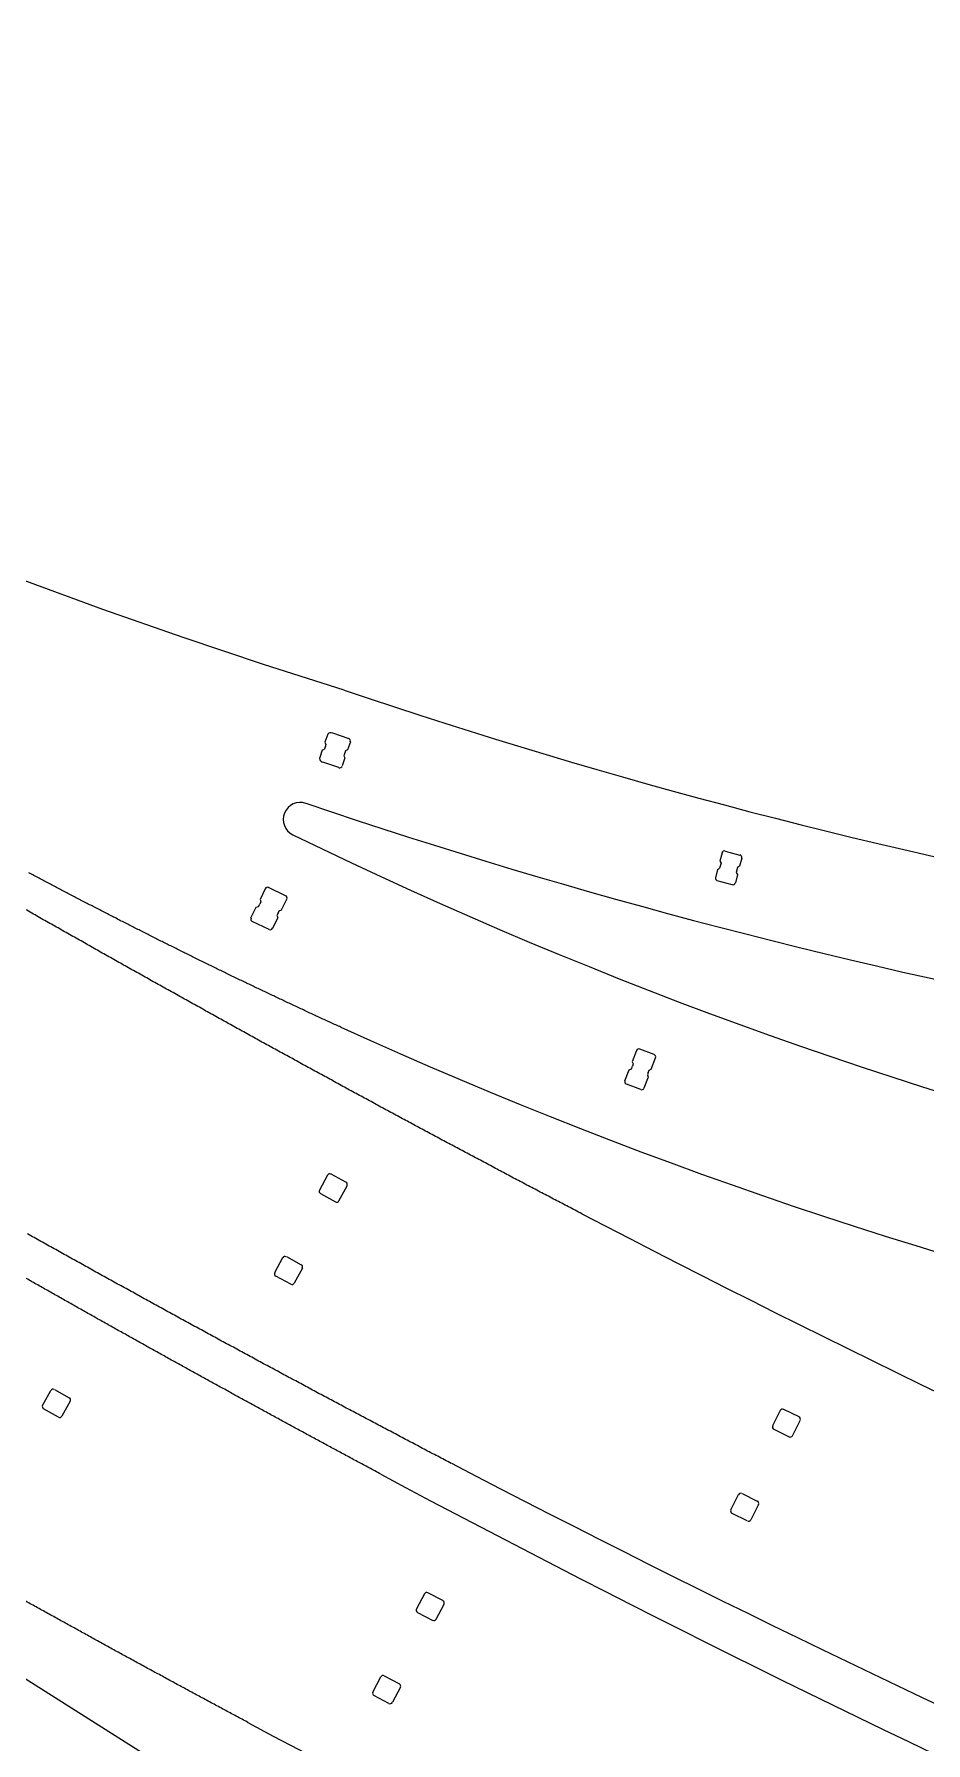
# Model space of a CAD drawing. Header units: inches. Extents: x 499362 to 502582, y 2541888 to 2545349.
# Drawn here: x 500914.5 to 500966.7, y 2543638.6 to 2543738.7 of the extents above; entities that cross this region are included whole.
import ezdxf

# ---------------------------------------------------------------- set-up
doc = ezdxf.new("R2010")
doc.units = ezdxf.units.IN
doc.layers.add('0-段落划分', color=2, linetype='Continuous')
doc.layers.add('桥-立柱', color=5, linetype='Continuous')

# ---------------------------------------------------------------- blocks, each defined once
blk = doc.blocks.new('A$C035667EC')
at = {"layer": '桥-立柱', "color": 1, "linetype": 'Continuous'}
for p, q in [((500931.68, 2543697.72), (500931.52, 2543697.25)), ((500931.97, 2543697.79), (500932.91, 2543697.47)), ((500931.36, 2543696.78), (500931.2, 2543696.3)), ((500931.36, 2543696.78), (500931.49, 2543696.84)), ((500931.58, 2543697.12), (500931.49, 2543696.84)), ((500931.52, 2543697.25), (500931.58, 2543697.12)), ((500932.72, 2543696.74), (500932.62, 2543696.46)), ((500932.85, 2543696.8), (500932.72, 2543696.74)), ((500933.01, 2543697.28), (500932.85, 2543696.8)), ((500932.34, 2543695.76), (500931.39, 2543696.08)), ((500932.69, 2543696.33), (500932.53, 2543695.86)), ((500932.62, 2543696.46), (500932.69, 2543696.33)), ((500928.02, 2543688.66), (500927.72, 2543688.03)), ((500929.21, 2543688.25), (500928.22, 2543688.73)), ((500927.5, 2543687.58), (500927.63, 2543687.63)), ((500927.63, 2543687.63), (500927.7, 2543687.76)), ((500927.76, 2543687.9), (500927.7, 2543687.76)), ((500927.72, 2543688.03), (500927.76, 2543687.9)), ((500928.98, 2543687.42), (500929.28, 2543688.05)), ((500927.19, 2543686.95), (500927.5, 2543687.58)), ((500928.25, 2543686.27), (500927.26, 2543686.75)), ((500928.76, 2543686.97), (500928.45, 2543686.34)), ((500928.78, 2543687.24), (500928.71, 2543687.1)), ((500928.71, 2543687.1), (500928.76, 2543686.97)), ((500928.78, 2543687.24), (500928.84, 2543687.37)), ((500928.84, 2543687.37), (500928.98, 2543687.42)), ((500949.76, 2543679.18), (500949.51, 2543678.53)), ((500950.8, 2543678.95), (500949.96, 2543679.27)), ((500950.63, 2543678.1), (500950.88, 2543678.75)), ((500949.08, 2543677.41), (500949.33, 2543678.06)), ((500949.33, 2543678.06), (500949.46, 2543678.12)), ((500949.46, 2543678.12), (500949.52, 2543678.26)), ((500949.51, 2543678.53), (500949.57, 2543678.4)), ((500949.57, 2543678.4), (500949.52, 2543678.26)), ((500950.45, 2543677.63), (500950.2, 2543676.98)), ((500950.45, 2543677.9), (500950.4, 2543677.76)), ((500950.4, 2543677.76), (500950.45, 2543677.63)), ((500950.45, 2543677.9), (500950.5, 2543678.04)), ((500950.5, 2543678.04), (500950.63, 2543678.1)), ((500950.01, 2543676.89), (500949.17, 2543677.21)), ((500931.67, 2543671.88), (500931.2, 2543671)), ((500932.75, 2543671.47), (500931.88, 2543671.94)), ((500931.26, 2543670.8), (500932.14, 2543670.32)), ((500932.34, 2543670.38), (500932.82, 2543671.26)), ((500928.58, 2543666.17), (500929.05, 2543667.05)), ((500929.26, 2543667.11), (500930.13, 2543666.63)), ((500929.52, 2543665.49), (500928.64, 2543665.96)), ((500930.2, 2543666.43), (500929.72, 2543665.55)), ((500914.98, 2543658.39), (500915.47, 2543659.26)), ((500915.68, 2543659.32), (500916.55, 2543658.83)), ((500916.61, 2543658.63), (500916.12, 2543657.76)), ((500915.91, 2543657.7), (500915.04, 2543658.19)), ((500958.18, 2543658.09), (500957.73, 2543657.19)), ((500959.28, 2543657.71), (500958.38, 2543658.15)), ((500957.8, 2543656.99), (500958.7, 2543656.55)), ((500958.9, 2543656.61), (500959.34, 2543657.51)), ((500955.29, 2543652.26), (500955.73, 2543653.16)), ((500955.94, 2543653.23), (500956.83, 2543652.78)), ((500956.9, 2543652.58), (500956.45, 2543651.69)), ((500956.25, 2543651.62), (500955.36, 2543652.06)), ((500937.35, 2543647.35), (500936.88, 2543646.46)), ((500938.43, 2543646.95), (500937.55, 2543647.41)), ((500938.03, 2543645.86), (500938.5, 2543646.74)), ((500936.94, 2543646.26), (500937.83, 2543645.79)), ((500934.99, 2543642.54), (500935.88, 2543642.08)), ((500934.33, 2543641.59), (500934.79, 2543642.48)), ((500935.94, 2543641.87), (500935.48, 2543640.99)), ((500935.27, 2543640.92), (500934.39, 2543641.39))]:
    blk.add_line(p, q, dxfattribs=at)
at = {"layer": '桥-立柱', "color": 1, "ltscale": 10}
for p, q in [((500954.77, 2543690.76), (500954.64, 2543690.28)), ((500954.95, 2543690.87), (500955.82, 2543690.64)), ((500954.51, 2543689.8), (500954.39, 2543689.31)), ((500954.51, 2543689.8), (500954.63, 2543689.87)), ((500954.71, 2543690.16), (500954.63, 2543689.87)), ((500954.64, 2543690.28), (500954.71, 2543690.16)), ((500955.68, 2543689.9), (500955.6, 2543689.61)), ((500955.6, 2543689.61), (500955.67, 2543689.49)), ((500955.8, 2543689.98), (500955.68, 2543689.9)), ((500955.93, 2543690.46), (500955.8, 2543689.98)), ((500955.36, 2543688.9), (500954.49, 2543689.13)), ((500955.67, 2543689.49), (500955.55, 2543689.01))]:
    blk.add_line(p, q, dxfattribs=at)
at = {"layer": '桥-立柱', "color": 1, "linetype": 'Continuous'}
for centre, radius, start, end in [((500931.87, 2543697.54), 0.264, 68.7843, 135.8723), ((500932.86, 2543697.32), 0.15, 341.3645, 71.3645), ((500931.46, 2543696.33), 0.264, 186.8568, 253.9448), ((500932.39, 2543695.9), 0.15, 251.3645, 341.3645), ((500928.16, 2543688.6), 0.15, 64.1921, 154.1921), ((500929.15, 2543688.12), 0.15, 334.1921, 64.1921), ((500927.33, 2543686.88), 0.15, 154.1921, 244.1921), ((500928.32, 2543686.41), 0.15, 244.1921, 334.1921), ((500949.9, 2543679.13), 0.15, 69.0242, 159.0242), ((500950.74, 2543678.81), 0.15, 339.0242, 69.0242), ((500949.22, 2543677.35), 0.15, 159.0242, 249.0242), ((500950.06, 2543677.03), 0.15, 249.0242, 339.0242), ((500931.8, 2543671.81), 0.15, 61.5484, 151.5484), ((500931.33, 2543670.93), 0.15, 151.5484, 241.5484), ((500932.68, 2543671.33), 0.15, 331.5484, 61.5484), ((500932.21, 2543670.45), 0.15, 241.5484, 331.5484), ((500929.18, 2543666.97), 0.15, 61.5484, 151.5484), ((500930.06, 2543666.5), 0.15, 331.5484, 61.5484), ((500928.71, 2543666.09), 0.15, 151.5484, 241.5484), ((500929.59, 2543665.62), 0.15, 241.5484, 331.5484), ((500915.6, 2543659.19), 0.15, 60.6962, 150.6962), ((500916.48, 2543658.7), 0.15, 330.6962, 60.6962), ((500915.12, 2543658.32), 0.15, 150.6962, 240.6962), ((500915.99, 2543657.83), 0.15, 240.6962, 330.6962), ((500958.31, 2543658.02), 0.15, 63.6143, 153.6143), ((500959.21, 2543657.58), 0.15, 333.6143, 63.6143), ((500957.87, 2543657.12), 0.15, 153.6143, 243.6143), ((500958.76, 2543656.68), 0.15, 243.6143, 333.6143), ((500955.87, 2543653.09), 0.15, 63.6143, 153.6143), ((500956.77, 2543652.65), 0.15, 333.6143, 63.6143), ((500955.42, 2543652.2), 0.15, 153.6143, 243.6143), ((500956.32, 2543651.75), 0.15, 243.6143, 333.6143), ((500937.48, 2543647.28), 0.15, 62.317, 152.317), ((500938.36, 2543646.81), 0.15, 332.317, 62.317), ((500937.01, 2543646.39), 0.15, 152.317, 242.317), ((500937.9, 2543645.93), 0.15, 242.317, 332.317), ((500934.92, 2543642.41), 0.15, 62.317, 152.317), ((500934.46, 2543641.52), 0.15, 152.317, 242.317), ((500935.81, 2543641.94), 0.15, 332.317, 62.317), ((500935.34, 2543641.06), 0.15, 242.317, 332.317)]:
    blk.add_arc(centre, radius, start, end, dxfattribs=at)
at = {"layer": '桥-立柱', "color": 1, "ltscale": 10}
for centre, start, end in [((500954.91, 2543690.73), 75.2933, 165.2933), ((500955.78, 2543690.5), 345.2933, 75.2933), ((500954.53, 2543689.28), 165.2933, 255.2933), ((500955.4, 2543689.05), 255.2933, 345.2933)]:
    blk.add_arc(centre, 0.15, start, end, dxfattribs=at)
blk = doc.blocks.new('A$C3A006F90')
at = {"layer": '0-段落划分', "color": 2, "flags": 128}
blk.add_lwpolyline([(500932.65, 2543700.3), (500927.92, 2543701.81), (500923.21, 2543703.39), (500918.52, 2543705.03), (500913.85, 2543706.75), (500909.21, 2543708.53), (500904.59, 2543710.38), (500899.99, 2543712.29), (500895.42, 2543714.27), (500890.87, 2543716.3), (500886.34, 2543718.39), (500881.83, 2543720.53), (500877.35, 2543722.72)], dxfattribs=at)
for points in [[(500946.56, 2543669.62, 0.000137), (500946.17, 2543669.82, 0.000135), (500945.78, 2543670.03, 0.000134), (500945.39, 2543670.23, 0.000133), (500945, 2543670.43, 0.000133), (500944.61, 2543670.64, 0.000132), (500944.22, 2543670.84, 0.000131), (500943.83, 2543671.05, 0.00013), (500943.44, 2543671.25, 0.00013), (500943.05, 2543671.46, 0.000129), (500942.66, 2543671.66, 0.000128), (500942.27, 2543671.87, 0.000128), (500941.88, 2543672.08, 0.000127), (500941.5, 2543672.28, 0.000126), (500941.11, 2543672.49, 0.000125), (500940.72, 2543672.7, 0.000125), (500940.33, 2543672.9, 0.000124), (500939.94, 2543673.11, 0.000124), (500939.55, 2543673.32, 0.000125), (500939.16, 2543673.53, 0.000124), (500938.77, 2543673.73, 0.000123), (500938.38, 2543673.94, 0.000122), (500938, 2543674.15, 0.000122), (500937.61, 2543674.36, 0.000121), (500937.22, 2543674.57, 0.00012), (500936.83, 2543674.78, 0.000119), (500936.44, 2543674.99, 0.000118), (500936.06, 2543675.19, 0.000118), (500935.67, 2543675.4, 0.000117), (500935.28, 2543675.61, 0.000116), (500934.89, 2543675.82, 0.000115), (500934.51, 2543676.03, 0.000115), (500934.12, 2543676.24, 0.000114), (500933.73, 2543676.45, 0.000113), (500933.34, 2543676.66, 0.000112), (500932.96, 2543676.87, 0.000111), (500932.57, 2543677.08, 0.000111), (500932.18, 2543677.3, 0.00011), (500931.8, 2543677.51, 0.000109), (500931.41, 2543677.72, 0.000108), (500931.02, 2543677.93, 0.000108), (500930.64, 2543678.14, 0.000107), (500930.25, 2543678.35, 0.000106), (500929.86, 2543678.57, 0.000105), (500929.48, 2543678.78, 0.000105), (500929.09, 2543678.99, 0.000104), (500928.7, 2543679.2, 0.000103), (500928.32, 2543679.42, 0.000102), (500927.93, 2543679.63, 0.000101), (500927.54, 2543679.84, 0.000101), (500927.16, 2543680.05, 0.0001), (500926.77, 2543680.27, 0.000099), (500926.39, 2543680.48, 0.000098), (500926, 2543680.7, 0.000098), (500925.61, 2543680.91, 0.000097), (500925.23, 2543681.12, 0.000096), (500924.84, 2543681.34, 0.000095), (500924.46, 2543681.55, 0.000095), (500924.07, 2543681.77, 0.000094), (500923.69, 2543681.98, 0.000093), (500923.3, 2543682.2, 0.000092), (500922.92, 2543682.41, 0.000091), (500922.53, 2543682.63, 0.000091), (500922.14, 2543682.84, 0.00009), (500921.76, 2543683.06, 0.000089), (500921.37, 2543683.27, 0.000088), (500920.99, 2543683.49, 0.000088), (500920.6, 2543683.71, 0.000087), (500920.22, 2543683.92, 0.000086), (500919.83, 2543684.14, 0.000085), (500919.45, 2543684.35, 0.000084), (500919.06, 2543684.57, 0.000084), (500918.68, 2543684.79, 0.000083), (500918.29, 2543685, 0.000082), (500917.91, 2543685.22, 0.000081), (500917.53, 2543685.44, 0.000081), (500917.14, 2543685.66, 0.00008), (500916.76, 2543685.87, 0.000079), (500916.37, 2543686.09, 0.000078), (500915.99, 2543686.31, 0.000078), (500915.6, 2543686.53, 0.000077), (500915.22, 2543686.74, 0.000076), (500914.83, 2543686.96, 0.000075), (500914.45, 2543687.18, 0.000074), (500914.06, 2543687.4, 0.000074), (500913.68, 2543687.62, 0.000073)], [(500932.46, 2543680.55, 0.000298), (500932.15, 2543680.68, 0.000297), (500931.85, 2543680.82, 0.000296), (500931.55, 2543680.96, 0.000294), (500931.24, 2543681.1, 0.000292), (500930.94, 2543681.24, 0.000291), (500930.64, 2543681.38, 0.000289), (500930.33, 2543681.53, 0.000287), (500930.03, 2543681.67, 0.000286), (500929.73, 2543681.81, 0.000284), (500929.42, 2543681.95, 0.000282), (500929.12, 2543682.09, 0.00028), (500928.82, 2543682.24, 0.000279), (500928.52, 2543682.38, 0.000277), (500928.21, 2543682.52, 0.000275), (500927.91, 2543682.67, 0.000274), (500927.61, 2543682.81, 0.000272), (500927.31, 2543682.95, 0.00027), (500927.01, 2543683.1, 0.000269), (500926.71, 2543683.24, 0.000267), (500926.4, 2543683.39, 0.000265), (500926.1, 2543683.53, 0.000264), (500925.8, 2543683.68, 0.000262), (500925.5, 2543683.83, 0.00026), (500925.2, 2543683.97, 0.000259), (500924.9, 2543684.12, 0.000257), (500924.6, 2543684.27, 0.000255), (500924.3, 2543684.41, 0.000254), (500924, 2543684.56, 0.000252), (500923.7, 2543684.71, 0.00025), (500923.4, 2543684.86, 0.000249), (500923.1, 2543685.01, 0.000247), (500922.8, 2543685.16, 0.000245), (500922.5, 2543685.31, 0.000244), (500922.2, 2543685.45, 0.000242), (500921.91, 2543685.6, 0.00024), (500921.61, 2543685.75, 0.000239), (500921.31, 2543685.9, 0.000237), (500921.01, 2543686.06, 0.000235), (500920.71, 2543686.21, 0.000234), (500920.41, 2543686.36, 0.000232), (500920.12, 2543686.51, 0.00023), (500919.82, 2543686.66, 0.000229), (500919.52, 2543686.81, 0.000227), (500919.22, 2543686.97, 0.000225), (500918.93, 2543687.12, 0.000224), (500918.63, 2543687.27, 0.000222), (500918.33, 2543687.42, 0.00022), (500918.03, 2543687.58, 0.000219), (500917.74, 2543687.73, 0.000217), (500917.44, 2543687.88, 0.000215), (500917.14, 2543688.04, 0.000214), (500916.85, 2543688.19, 0.000212), (500916.55, 2543688.35, 0.00021), (500916.25, 2543688.5, 0.000209), (500915.96, 2543688.66, 0.000207), (500915.66, 2543688.81, 0.000205), (500915.37, 2543688.97, 0.000204), (500915.07, 2543689.12, 0.000202), (500914.78, 2543689.28, 0.0002), (500914.48, 2543689.44, 0.000199), (500914.19, 2543689.59, 0.000197)], [(500938.92, 2543654.99, 0.00014), (500938.53, 2543655.2, 0.000141), (500938.13, 2543655.41, 0.00014), (500937.73, 2543655.61, 0.000139), (500937.33, 2543655.82, 0.000138), (500936.94, 2543656.03, 0.000137), (500936.54, 2543656.24, 0.000137), (500936.14, 2543656.45, 0.000136), (500935.74, 2543656.66, 0.000135), (500935.35, 2543656.87, 0.000134), (500934.95, 2543657.08, 0.000133), (500934.55, 2543657.29, 0.000133), (500934.16, 2543657.5, 0.000132), (500933.76, 2543657.71, 0.000131), (500933.36, 2543657.92, 0.00013), (500932.97, 2543658.13, 0.000129), (500932.57, 2543658.34, 0.000129), (500932.18, 2543658.55, 0.000127), (500931.78, 2543658.76, 0.000125), (500931.39, 2543658.97, 0.000124), (500930.99, 2543659.18, 0.000123), (500930.6, 2543659.4, 0.000122), (500930.2, 2543659.61, 0.000122), (500929.81, 2543659.82, 0.000121), (500929.41, 2543660.03, 0.00012), (500929.02, 2543660.24, 0.000119), (500928.62, 2543660.46, 0.000118), (500928.23, 2543660.67, 0.000118), (500927.83, 2543660.88, 0.000117), (500927.44, 2543661.1, 0.000116), (500927.04, 2543661.31, 0.000115), (500926.65, 2543661.52, 0.000115), (500926.26, 2543661.74, 0.000114), (500925.86, 2543661.95, 0.000113), (500925.47, 2543662.16, 0.000112), (500925.07, 2543662.38, 0.000111), (500924.68, 2543662.59, 0.000111), (500924.29, 2543662.81, 0.00011), (500923.89, 2543663.02, 0.000109), (500923.5, 2543663.24, 0.000108), (500923.11, 2543663.45, 0.000108), (500922.72, 2543663.67, 0.000107), (500922.32, 2543663.88, 0.000106), (500921.93, 2543664.1, 0.000105), (500921.54, 2543664.31, 0.000105), (500921.14, 2543664.53, 0.000104), (500920.75, 2543664.75, 0.000103), (500920.36, 2543664.96, 0.000102), (500919.97, 2543665.18, 0.000101), (500919.58, 2543665.39, 0.000101), (500919.18, 2543665.61, 0.0001), (500918.79, 2543665.83, 0.000099), (500918.4, 2543666.04, 0.000098), (500918.01, 2543666.26, 0.000098), (500917.62, 2543666.48, 0.000097), (500917.23, 2543666.7, 0.000096), (500916.83, 2543666.91, 0.000095), (500916.44, 2543667.13, 0.000095), (500916.05, 2543667.35, 0.000094), (500915.66, 2543667.57, 0.000093), (500915.27, 2543667.78, 0.000092), (500914.88, 2543668, 0.000091), (500914.49, 2543668.22, 0.000091), (500914.1, 2543668.44, 0.00009)], [(500934.79, 2543654.36, 0.000121), (500934.45, 2543654.55, 0.000121), (500934.11, 2543654.73, 0.00012), (500933.77, 2543654.91, 0.000119), (500933.43, 2543655.09, 0.000118), (500933.09, 2543655.27, 0.000118), (500932.75, 2543655.46, 0.000117), (500932.41, 2543655.64, 0.000116), (500932.08, 2543655.82, 0.000116), (500931.74, 2543656, 0.000115), (500931.4, 2543656.19, 0.000114), (500931.06, 2543656.37, 0.000114), (500930.72, 2543656.55, 0.000113), (500930.38, 2543656.74, 0.000112), (500930.04, 2543656.92, 0.000112), (500929.7, 2543657.11, 0.000111), (500929.37, 2543657.29, 0.00011), (500929.03, 2543657.47, 0.00011), (500928.69, 2543657.66, 0.000109), (500928.35, 2543657.84, 0.000108), (500928.01, 2543658.03, 0.000108), (500927.68, 2543658.21, 0.000107), (500927.34, 2543658.4, 0.000106), (500927, 2543658.58, 0.000106), (500926.66, 2543658.77, 0.000105), (500926.32, 2543658.95, 0.000104), (500925.99, 2543659.14, 0.000104), (500925.65, 2543659.33, 0.000103), (500925.31, 2543659.51, 0.000102), (500924.97, 2543659.7, 0.000102), (500924.64, 2543659.88, 0.000101), (500924.3, 2543660.07, 0.0001), (500923.96, 2543660.26, 0.0001), (500923.62, 2543660.44, 0.000099), (500923.29, 2543660.63, 0.000098), (500922.95, 2543660.82, 0.000098), (500922.61, 2543661, 0.000097), (500922.27, 2543661.19, 0.000096), (500921.94, 2543661.38, 0.000096), (500921.6, 2543661.57, 0.000095), (500921.26, 2543661.75, 0.000094), (500920.93, 2543661.94, 0.000094), (500920.59, 2543662.13, 0.000093), (500920.25, 2543662.32, 0.000092), (500919.92, 2543662.51, 0.000091), (500919.58, 2543662.69, 0.000091), (500919.24, 2543662.88, 0.00009), (500918.91, 2543663.07, 0.000089), (500918.57, 2543663.26, 0.000089), (500918.23, 2543663.45, 0.000088), (500917.9, 2543663.64, 0.000087), (500917.56, 2543663.83, 0.000087), (500917.22, 2543664.02, 0.000086), (500916.89, 2543664.21, 0.000085), (500916.55, 2543664.4, 0.000085), (500916.21, 2543664.59, 0.000084), (500915.88, 2543664.78, 0.000083), (500915.54, 2543664.97, 0.000083), (500915.21, 2543665.16, 0.000082), (500914.87, 2543665.35, 0.000081), (500914.53, 2543665.54, 0.000081), (500914.2, 2543665.73, 0.00008), (500913.86, 2543665.92, 0.000079)], [(500927.01, 2543639.81, 0.000121), (500926.67, 2543640, 0.000121), (500926.32, 2543640.18, 0.00012), (500925.97, 2543640.37, 0.000119), (500925.63, 2543640.55, 0.000118), (500925.28, 2543640.74, 0.000118), (500924.94, 2543640.92, 0.000117), (500924.59, 2543641.11, 0.000116), (500924.24, 2543641.3, 0.000116), (500923.9, 2543641.48, 0.000115), (500923.55, 2543641.67, 0.000114), (500923.21, 2543641.86, 0.000114), (500922.86, 2543642.04, 0.000113), (500922.52, 2543642.23, 0.000112), (500922.17, 2543642.42, 0.000112), (500921.83, 2543642.61, 0.000111), (500921.48, 2543642.79, 0.00011), (500921.14, 2543642.98, 0.00011), (500920.79, 2543643.17, 0.000109), (500920.45, 2543643.36, 0.000108), (500920.1, 2543643.55, 0.000108), (500919.76, 2543643.73, 0.000107), (500919.42, 2543643.92, 0.000106), (500919.07, 2543644.11, 0.000106), (500918.73, 2543644.3, 0.000105), (500918.38, 2543644.49, 0.000104), (500918.04, 2543644.68, 0.000104), (500917.7, 2543644.87, 0.000103), (500917.35, 2543645.06, 0.000102), (500917.01, 2543645.25, 0.000102), (500916.67, 2543645.44, 0.000101), (500916.32, 2543645.63, 0.0001), (500915.98, 2543645.82, 0.0001), (500915.64, 2543646.01, 0.000099), (500915.29, 2543646.2, 0.000098), (500914.95, 2543646.39, 0.000098), (500914.61, 2543646.58, 0.000097), (500914.26, 2543646.77, 0.000096), (500913.92, 2543646.96, 0.000096)]]:
    blk.add_lwpolyline(points, format="xyb", dxfattribs=at)
at = {"layer": '0-段落划分', "color": 2}
for centre, radius, start, end in [((499218.53, 2540962.97), 3170.75, 56.28488, 61.09589), ((499218.53, 2540962.97), 3161.75, 52.92672, 61.09589), ((499218.53, 2540962.97), 3159.5, 56.53315, 61.09589), ((499218.53, 2540962.97), 3158.75, 56.58088, 61.09589), ((499218.53, 2540962.97), 3149, 56.40711, 61.09589), ((499218.53, 2540962.97), 3149.75, 56.45506, 61.09589), ((501044.26, 2544029.39), 347.5, 251.2649, 283.8413), ((500930.08, 2543692.72), 1, 71.2649, 243.9804), ((501044.26, 2544029.39), 354.5, 251.2649, 283.8413), ((501048.96, 2543936.26), 272, 243.9804, 294.5573), ((501048.96, 2543936.26), 281, 245.5058, 294.5573), ((501312.85, 2544371.55), 791.75, 242.44296, 257.13144), ((501312.85, 2544371.55), 808.25, 242.44296, 257.13144), ((501308.2, 2544352.52), 791.75, 241.85997, 257.13144), ((501308.2, 2544352.52), 808.25, 241.85997, 257.13144)]:
    blk.add_arc(centre, radius, start, end, dxfattribs=at)
at = {"layer": '0-段落划分', "color": 2, "linetype": 'Continuous'}
blk.add_blockref('A$C035667EC', (0, 0), dxfattribs=at)

msp = doc.modelspace()

# ---------------------------------------------------------------- block references
at = {"layer": '0-段落划分'}
msp.add_blockref('A$C3A006F90', (0, 0), dxfattribs=at)

doc.saveas('drawing.dxf')
